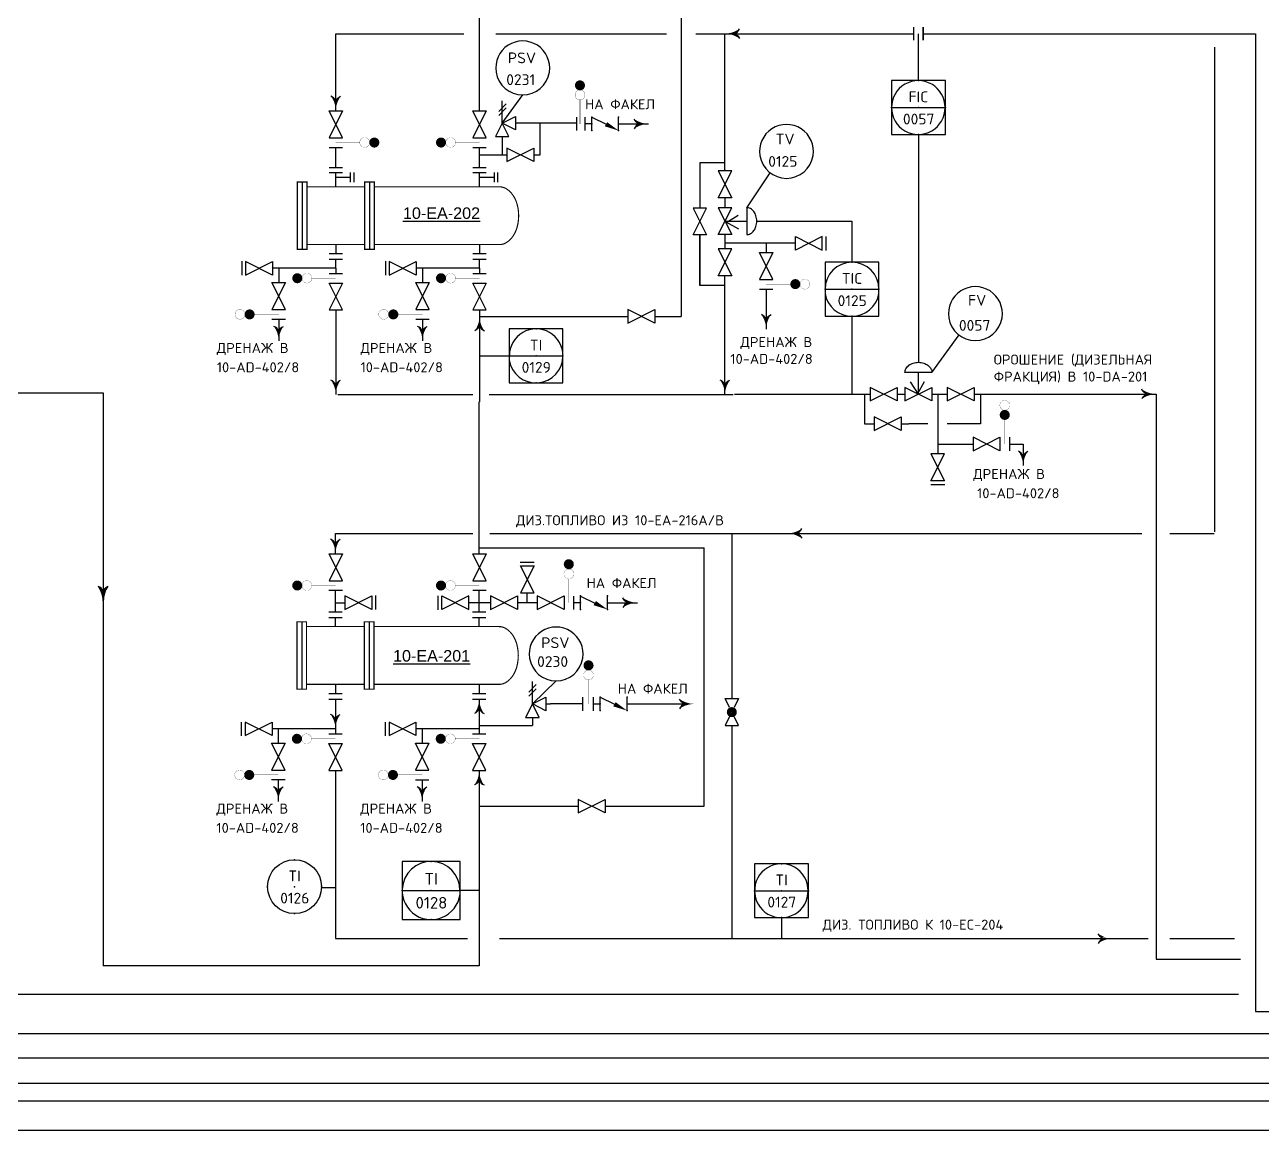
# Model space of a CAD drawing. Extents: x 78 to 490, y 181 to 404.
# Drawn here: x 154.37 to 170.44, y 185.82 to 200.18 of the extents above; entities that cross this region are included whole.
import ezdxf
from ezdxf.enums import TextEntityAlignment as Align

# ---------------------------------------------------------------- set-up
doc = ezdxf.new("R2010")
doc.units = 0
doc.linetypes.add('SDASH', pattern=[0.09375, 0.046875, -0.046875])
doc.layers.get('0').update_dxf_attribs({"linetype": 'CONTINUOUS'})
for name, color, linetype in [('1', 2, 'CONTINUOUS'), ('IN-ATTRIBS', 7, 'CONTINUOUS'), ('IN-EQUIPMENT', 7, 'CONTINUOUS'), ('IN-INST-TAP', 7, 'CONTINUOUS'), ('IN-INSTRUMENT', 7, 'SDASH'), ('IN-MAJ-PROC', 7, 'CONTINUOUS'), ('IN-MIN-PROC', 7, 'CONTINUOUS'), ('IN-PNEUMATIC', 7, 'CONTINUOUS'), ('IN-TEXT', 51, 'CONTINUOUS')]:
    doc.layers.add(name, color=color, linetype=linetype)
doc.styles.add('ATTRIBS', font='SIMPLEX', dxfattribs={"width": 0.8, "height": 0.125})
doc.styles.add('HELV', font='HELV', dxfattribs={"height": 0.15})
doc.styles.add('NARROW', font='simplex', dxfattribs={"width": 0.75, "height": 0.1})
doc.styles.add('S1', font='simplex.shx')
doc.styles.add('SIMPLEX', font='SIMPLEX.shx')

# ---------------------------------------------------------------- blocks, each defined once
blk = doc.blocks.new('PF35A')
blk.add_lwpolyline([(0, -0.0625), (0.25, 0.0625), (0.25, -0.0625), (0, 0.0625)], close=True)
blk = doc.blocks.new('VALVTEXT')
at = {"layer": 'IN-ATTRIBS'}
for p in [(0, 0.0625), (0, 0), (0.25, 0.0625), (0.25, 0), (0, -0.0625), (0.25, -0.0625)]:
    blk.add_point(p, dxfattribs=at)
at = {"layer": 'IN-ATTRIBS', "style": 'S1', "flags": 1}
for tag, p in [('IDNUM', (0.125, 0.5625)), ('DWGNO', (0.125, 0.4375)), ('FILENO', (0.125, 0.3125))]:
    blk.add_attdef(tag, text='', height=0.1, dxfattribs=at).set_placement(p, align=Align.CENTER)
at = {"layer": 'IN-ATTRIBS', "style": 'S1'}
for tag, p in [('MODE', (0.125, 0.078125)), ('SIZE', (0.125, -0.1875))]:
    blk.add_attdef(tag, text='', height=0.1, dxfattribs=at).set_placement(p, align=Align.CENTER)
blk = doc.blocks.new('BUBTEXT')
at = {"layer": 'IN-ATTRIBS'}
for p in [(0, 0.25), (-0.25, 0), (0, 0), (0.25, 0), (0, -0.25)]:
    blk.add_point(p, dxfattribs=at)
at = {"layer": 'IN-ATTRIBS', "flags": 1}
for tag, style, width, p in [('IDNUM', 'ATTRIBS', 0.8, (0.009, 0.584)), ('DWGNO', 'ATTRIBS', 0.8, (0.003, 0.447)), ('FILENO', 'ATTRIBS', 0.8, (-0.003, 0.311)), ('LOC', 'ATTRIBS', 0.8, (-0.08, -0.422)), ('SIG', 'ATTRIBS', 0.8, (-0.087, -0.563)), ('INSTALL', 'ATTRIBS', 0.8, (-0.087, -0.699)), ('SERV', 'ATTRIBS', 0.8, (-0.083, -0.838)), ('DATE', 'ATTRIBS', 0.8, (-0.088, -0.969)), ('DES', 'NARROW', 0.75, (-0.087, -1.102)), ('CSYS', 'NARROW', 0.75, (-0.087, -1.243))]:
    blk.add_attdef(tag, text='', height=0.1, dxfattribs=dict(at, style=style, width=width)).set_placement(p, align=Align.CENTER)
at = {"layer": 'IN-ATTRIBS', "style": 'ATTRIBS', "flags": 1}
blk.add_attdef('SYSCDI', text='', height=0.1, dxfattribs=at).set_placement((-0.312, 0.312), align=Align.RIGHT)
at = {"layer": 'IN-ATTRIBS', "style": 'S1'}
for tag, p in [('XT', (0.324, 0.257)), ('A1', (0.323, 0.115)), ('A2', (0.323, -0.035)), ('A3', (0.323, -0.185)), ('RES', (0.323, -0.342))]:
    blk.add_attdef(tag, p, '', height=0.1, dxfattribs=at)
at = {"layer": 'IN-ATTRIBS', "style": 'ATTRIBS'}
blk.add_attdef('SYSCDV', text='', height=0.1, dxfattribs=at).set_placement((-0.312, 0.141), align=Align.RIGHT)
at = {"layer": 'IN-ATTRIBS', "style": 'S1'}
for tag, p in [('INSTTYPE', (0, 0.05)), ('TAGNUM', (0.002, -0.156)), ('MD', (0.402, -0.565)), ('SZ', (0.402, -0.696))]:
    blk.add_attdef(tag, text='', height=0.1, dxfattribs=at).set_placement(p, align=Align.CENTER)
blk = doc.blocks.new('PH35A')
blk.add_circle((0, 0), 0.25)
blk = doc.blocks.new('PF28A')
for points in [[(0.083, 0.021), (0, 0.062), (0, -0.062), (0.083, -0.021)], [(0.167, 0.021), (0.25, 0.062), (0.25, -0.062), (0.167, -0.021)]]:
    blk.add_lwpolyline(points)
at = {"const_width": 0.0469}
blk.add_lwpolyline([(0.102, 0, 1), (0.148, 0, 1)], format="xyb", close=True, dxfattribs=at)

msp = doc.modelspace()

# ---------------------------------------------------------------- linework, layer by layer
at = {"color": 3, "linetype": 'Continuous'}
for p, q in [((160.274, 199.064), (160.274, 203.21)), ((158.407, 199.064), (158.407, 200.065)), ((158.407, 200.065), (160.071, 200.065)), ((160.486, 200.065), (162.701, 200.065)), ((163.083, 200.065), (165.92, 200.065)), ((163.462, 198.295), (163.462, 200.065)), ((166.038, 200.065), (168.149, 200.065)), ((168.149, 200.065), (170.354, 200.065)), ((170.354, 200.065), (170.354, 187.365)), ((169.819, 199.889), (169.819, 193.594)), ((158.407, 198.329), (158.407, 198.589)), ((160.274, 198.329), (160.274, 198.589)), ((163.462, 197.934), (163.462, 197.805)), ((163.462, 197.455), (163.462, 197.27)), ((158.407, 197.018), (158.407, 197.136)), ((160.274, 197.018), (160.274, 197.136)), ((158.407, 197.018), (158.407, 196.952)), ((160.274, 197.018), (160.274, 196.952)), ((163.462, 195.378), (163.462, 196.92)), ((158.407, 196.477), (158.407, 195.378)), ((160.274, 196.477), (160.274, 195.284)), ((158.432, 195.378), (160.186, 195.378)), ((160.398, 195.378), (163.568, 195.378)), ((163.586, 195.384), (165.35, 195.384)), ((165.7, 195.384), (165.8, 195.384)), ((166.15, 195.384), (166.35, 195.384)), ((166.7, 195.384), (168.153, 195.384)), ((168.153, 195.384), (169.064, 195.384)), ((169.064, 195.384), (169.064, 188.044)), ((160.27, 193.311), (160.27, 195.284)), ((158.402, 193.574), (160.186, 193.574)), ((158.402, 193.311), (158.402, 193.574)), ((160.406, 193.574), (164.181, 193.574)), ((158.402, 192.555), (158.402, 192.802)), ((160.27, 192.555), (160.27, 192.802)), ((158.402, 191.424), (158.402, 191.037)), ((160.27, 191.424), (160.27, 190.97)), ((158.402, 191.033), (158.402, 190.97)), ((158.402, 190.495), (158.402, 188.314)), ((158.402, 188.314), (160.117, 188.314)), ((160.533, 188.314), (168.959, 188.314)), ((169.24, 188.314), (170.082, 188.314))]:
    msp.add_line(p, q, dxfattribs=at)
at = {"color": 5}
for p, q in [((162.891, 200.85), (162.891, 196.394)), ((161.532, 198.904), (160.743, 198.904)), ((161.061, 198.492), (161.061, 198.904)), ((161.731, 198.894), (161.641, 198.894)), ((162.081, 198.894), (162.47, 198.894)), ((160.568, 198.729), (160.568, 198.492)), ((160.274, 198.492), (160.629, 198.492)), ((160.979, 198.492), (161.061, 198.492)), ((163.136, 198.387), (163.136, 197.801)), ((163.462, 198.387), (163.136, 198.387)), ((163.136, 196.795), (163.136, 197.451)), ((163.136, 197.451), (163.136, 196.795)), ((164.376, 197.343), (163.462, 197.343)), ((163.997, 197.343), (163.997, 197.224)), ((158.407, 197.018), (157.585, 197.018)), ((157.665, 197.018), (157.665, 196.833)), ((160.274, 197.018), (159.452, 197.018)), ((159.532, 197.018), (159.532, 196.833)), ((163.462, 196.795), (163.136, 196.795)), ((163.997, 196.749), (163.997, 196.229)), ((157.665, 196.358), (157.665, 196.077)), ((159.532, 196.358), (159.532, 196.077)), ((160.274, 196.394), (162.201, 196.394)), ((162.551, 196.394), (162.891, 196.394)), ((165.276, 195.384), (165.276, 195)), ((166.225, 195.384), (166.225, 194.736)), ((166.782, 195.384), (166.782, 195)), ((165.276, 195), (165.401, 195)), ((165.751, 195), (165.85, 195)), ((166.095, 195), (165.85, 195)), ((166.782, 195), (166.348, 195)), ((166.225, 194.736), (166.684, 194.736)), ((167.159, 194.736), (167.335, 194.736)), ((167.335, 194.736), (167.335, 194.455)), ((160.273, 193.387), (163.192, 193.387)), ((163.192, 190.033), (163.192, 193.387)), ((160.418, 192.675), (160.263, 192.675)), ((161.021, 192.675), (160.768, 192.675)), ((161.586, 192.675), (161.496, 192.675)), ((161.936, 192.675), (162.324, 192.675)), ((161.135, 191.361), (161.196, 191.361)), ((161.61, 191.361), (161.196, 191.361)), ((161.752, 191.361), (161.842, 191.361)), ((162.192, 191.361), (162.943, 191.361)), ((160.96, 191.186), (160.96, 191.08)), ((158.402, 191.037), (157.58, 191.037)), ((157.66, 191.037), (157.66, 190.852)), ((160.27, 191.037), (159.448, 191.037)), ((159.528, 191.037), (159.528, 190.851)), ((160.27, 191.08), (160.96, 191.08)), ((157.66, 190.377), (157.66, 190.095)), ((159.528, 190.376), (159.528, 190.095)), ((160.27, 190.033), (161.556, 190.033)), ((161.906, 190.033), (163.192, 190.033)), ((105.865, 186.205), (278.747, 186.205))]:
    msp.add_line(p, q, dxfattribs=at)
for p, q in [((166.038, 200.065), (166.255, 200.065)), ((160.568, 198.904), (160.835, 199.271)), ((165.975, 198.755), (165.975, 195.797)), ((158.407, 197.327), (158.407, 197.327)), ((157.665, 196.423), (157.665, 196.421)), ((159.532, 196.423), (159.532, 196.421)), ((166.15, 195.665), (166.502, 196.152)), ((160.96, 191.361), (161.269, 191.659)), ((158.221, 188.978), (158.402, 188.978))]:
    msp.add_line(p, q)
at = {"linetype": 'Continuous'}
for p, q in [((165.625, 199.105), (166.325, 199.105)), ((164.762, 196.746), (165.462, 196.746)), ((160.658, 195.88), (161.358, 195.88)), ((159.269, 188.938), (160.024, 188.938)), ((163.847, 188.935), (164.547, 188.935))]:
    msp.add_line(p, q, dxfattribs=at)
at = {"color": 7}
for p, q in [((163.473, 197.621), (163.638, 197.53)), ((163.474, 197.608), (163.632, 197.709)), ((165.975, 195.384), (165.874, 195.543)), ((165.963, 195.384), (166.053, 195.548))]:
    msp.add_line(p, q, dxfattribs=at)
at = {"color": 5, "linetype": 'Continuous'}
for p, q in [((163.551, 193.574), (163.551, 191.429)), ((163.551, 191.079), (163.551, 188.314))]:
    msp.add_line(p, q, dxfattribs=at)
at = {"color": 3}
for p, q in [((164.181, 193.574), (168.876, 193.574)), ((169.24, 193.574), (169.818, 193.574)), ((160.27, 190.495), (160.27, 187.96)), ((160.27, 187.96), (155.384, 187.96)), ((169.064, 188.044), (170.16, 188.044)), ((102.654, 187.59), (170.133, 187.59)), ((170.354, 187.365), (222.109, 187.365)), ((116.38, 187.08), (277.715, 187.08)), ((116.213, 186.766), (277.81, 186.766)), ((106.748, 186.436), (278.396, 186.436))]:
    msp.add_line(p, q, dxfattribs=at)
at = {"color": 6}
msp.add_line((79.948, 185.824), (463.566, 185.824), dxfattribs=at)
at = {"color": 3}
for points in [[(163.587, 200.065, 0.206864), (163.65, 200.128)], [(163.587, 200.065, -0.206864), (163.65, 200.003)], [(158.407, 199.189, 0.206864), (158.344, 199.252)], [(158.407, 199.189, -0.206864), (158.469, 199.252)], [(160.274, 196.269, -0.206864), (160.212, 196.207)], [(160.274, 196.269, 0.206864), (160.337, 196.207)], [(158.407, 195.503, 0.206864), (158.344, 195.565)], [(158.407, 195.503, -0.206864), (158.469, 195.565)], [(163.462, 195.503, 0.206864), (163.4, 195.565)], [(163.462, 195.503, -0.206864), (163.525, 195.565)], [(164.397, 193.574, 0.206864), (164.46, 193.637)], [(164.397, 193.574, -0.206864), (164.46, 193.512)], [(160.27, 191.299, -0.206864), (160.207, 191.236)], [(160.27, 191.299, 0.206864), (160.332, 191.236)], [(158.402, 191.162, 0.206864), (158.34, 191.224)], [(158.402, 191.162, -0.206864), (158.465, 191.224)], [(160.27, 190.37, -0.206864), (160.207, 190.308)], [(160.27, 190.37, 0.206864), (160.332, 190.308)]]:
    msp.add_lwpolyline(points, format="xyb", dxfattribs=at)
at = {"color": 2}
for points, const_width in [([(161.611, 199.394, -1), (161.546, 199.394, -1)], 0.065), ([(161.643, 199.269, -1), (161.515, 199.269, -1)], 0.0025), ([(157.907, 196.922, -1), (157.907, 196.857, -1)], 0.065), ([(158.032, 196.953, -1), (158.032, 196.826, -1)], 0.0025), ([(159.774, 196.922, -1), (159.774, 196.857, -1)], 0.065), ([(159.899, 196.953, -1), (159.899, 196.826, -1)], 0.0025), ([(164.376, 196.78, 1), (164.376, 196.845, 1)], 0.065), ([(164.501, 196.748, 1), (164.501, 196.876, 1)], 0.0025), ([(157.162, 196.484, 1), (157.162, 196.356, 1)], 0.0025), ([(157.287, 196.452, 1), (157.287, 196.387, 1)], 0.065), ([(159.029, 196.484, 1), (159.029, 196.356, 1)], 0.0025), ([(159.154, 196.452, 1), (159.154, 196.387, 1)], 0.065), ([(167.033, 195.239, -1), (167.161, 195.239, -1)], 0.0025), ([(167.064, 195.114, -1), (167.129, 195.114, -1)], 0.065), ([(161.466, 193.175, -1), (161.401, 193.175, -1)], 0.065), ([(161.497, 193.05, -1), (161.37, 193.05, -1)], 0.0025), ([(157.906, 192.866, 1), (157.906, 192.931, 1)], 0.065), ([(158.031, 192.835, 1), (158.031, 192.963, 1)], 0.0025), ([(159.773, 192.866, 1), (159.773, 192.931, 1)], 0.065), ([(159.897, 192.835, 1), (159.897, 192.963, 1)], 0.0025), ([(161.722, 191.861, -1), (161.657, 191.861, -1)], 0.065), ([(161.753, 191.736, -1), (161.626, 191.736, -1)], 0.0025), ([(157.902, 190.94, -1), (157.902, 190.875, -1)], 0.065), ([(158.027, 190.972, -1), (158.027, 190.844, -1)], 0.0025), ([(159.77, 190.94, -1), (159.77, 190.875, -1)], 0.065), ([(159.895, 190.971, -1), (159.895, 190.844, -1)], 0.0025), ([(157.157, 190.502, 1), (157.157, 190.375, 1)], 0.0025), ([(157.282, 190.471, 1), (157.282, 190.406, 1)], 0.065), ([(159.024, 190.502, 1), (159.024, 190.374, 1)], 0.0025), ([(159.149, 190.471, 1), (159.149, 190.406, 1)], 0.065)]:
    msp.add_lwpolyline(points, format="xyb", close=True, dxfattribs=dict(at, const_width=const_width))
for points in [[(166.325, 199.051), (166.325, 199.455), (165.625, 199.455), (165.625, 199.051)], [(165.625, 199.051), (165.625, 198.755), (166.325, 198.755), (166.325, 199.051)], [(165.462, 196.692), (165.462, 197.096), (164.762, 197.096), (164.762, 196.692)], [(164.762, 196.692), (164.762, 196.396), (165.462, 196.396), (165.462, 196.692)], [(161.358, 195.826), (161.358, 196.23), (160.658, 196.23), (160.658, 195.826)], [(160.658, 195.826), (160.658, 195.53), (161.358, 195.53), (161.358, 195.826)], [(160.024, 188.88), (160.024, 189.316), (159.269, 189.316), (159.269, 188.88)], [(164.547, 188.881), (164.547, 189.285), (163.847, 189.285), (163.847, 188.881)], [(159.269, 188.88), (159.269, 188.561), (160.024, 188.561), (160.024, 188.88)], [(163.847, 188.881), (163.847, 188.585), (164.547, 188.585), (164.547, 188.881)]]:
    msp.add_lwpolyline(points)
at = {"color": 2, "const_width": 0.005}
for points in [[(161.579, 199.206), (161.579, 198.894)], [(158.094, 196.889), (158.407, 196.889)], [(159.962, 196.889), (160.274, 196.889)], [(164.31, 196.811), (163.997, 196.811)], [(157.352, 196.421), (157.665, 196.421)], [(159.22, 196.421), (159.532, 196.421)], [(167.096, 195.048), (167.096, 194.736)], [(158.093, 192.899), (158.406, 192.899)], [(159.961, 192.899), (160.273, 192.899)], [(161.433, 192.987), (161.433, 192.675)], [(161.689, 191.673), (161.689, 191.361)], [(158.09, 190.908), (158.402, 190.908)], [(159.957, 190.908), (160.27, 190.908)], [(157.348, 190.439), (157.66, 190.439)], [(159.215, 190.439), (159.528, 190.439)]]:
    msp.add_lwpolyline(points, dxfattribs=at)
at = {"color": 5}
for points in [[(162.345, 198.894, -0.206864), (162.283, 198.956)], [(162.345, 198.894, 0.206864), (162.283, 198.831)], [(163.997, 196.354, 0.206864), (163.935, 196.416)], [(163.997, 196.354, -0.206864), (164.06, 196.416)], [(157.665, 196.202, 0.206864), (157.602, 196.264)], [(157.665, 196.202, -0.206864), (157.727, 196.264)], [(159.532, 196.202, 0.206864), (159.47, 196.264)], [(159.532, 196.202, -0.206864), (159.595, 196.264)], [(167.335, 194.58, 0.206864), (167.273, 194.642)], [(167.335, 194.58, -0.206864), (167.398, 194.642)], [(162.199, 192.675, -0.206864), (162.137, 192.737)], [(162.199, 192.675, 0.206864), (162.137, 192.612)], [(162.935, 191.361, -0.206864), (162.873, 191.423)], [(162.935, 191.361, 0.206864), (162.873, 191.298)], [(157.66, 190.22, 0.206864), (157.598, 190.283)], [(157.66, 190.22, -0.206864), (157.723, 190.283)], [(159.528, 190.22, 0.206864), (159.465, 190.283)], [(159.528, 190.22, -0.206864), (159.59, 190.283)]]:
    msp.add_lwpolyline(points, format="xyb", dxfattribs=at)
for points in [[(168.939, 195.384, -0.206864), (168.877, 195.447)], [(168.939, 195.384, 0.206864), (168.877, 195.322)]]:
    msp.add_lwpolyline(points, format="xyb")
at = {"color": 3, "linetype": 'Continuous'}
for points in [[(158.402, 193.436, 0.206864), (158.34, 193.499)], [(158.402, 193.436, -0.206864), (158.465, 193.499)], [(168.373, 188.314, -0.206864), (168.311, 188.376)], [(168.373, 188.314, 0.206864), (168.311, 188.251)]]:
    msp.add_lwpolyline(points, format="xyb", dxfattribs=at)
for centre, radius, start, end in [((160.835, 199.621), 0.35, 351.1529, 188.8471), ((160.835, 199.621), 0.35, 188.8471, 351.1529), ((165.973, 199.107), 0.348, 359.6296, 180.3704), ((165.973, 199.103), 0.348, 179.5934, 0.4066), ((164.261, 198.536), 0.35, 351.1529, 188.8471), ((164.261, 198.536), 0.35, 188.8471, 351.1529), ((165.112, 196.746), 0.35, 0, 180), ((166.715, 196.43), 0.35, 351.1529, 188.8471), ((165.112, 196.75), 0.355, 189.453, 350.547), ((166.715, 196.43), 0.35, 188.8471, 351.1529), ((161.01, 195.883), 0.348, 359.6296, 180.3704), ((161.006, 195.882), 0.352, 189.0144, 359.7803), ((161.269, 192.009), 0.35, 351.1529, 188.8471), ((161.269, 192.009), 0.35, 188.8471, 351.1529), ((159.644, 188.94), 0.375, 359.6836, 177.5067), ((164.195, 188.937), 0.348, 359.6836, 182.4933), ((159.646, 188.938), 0.378, 177.2279, 359.9792), ((164.195, 188.933), 0.348, 179.5934, 0.4066)]:
    msp.add_arc(centre, radius, start, end)
at = {"color": 3}
for points in [[(163.462, 200.065), (163.587, 200.065), (163.502, 200.069), (163.604, 200.073)], [(163.462, 200.065), (163.587, 200.065), (163.502, 200.062), (163.604, 200.057)], [(163.502, 200.069), (163.604, 200.073), (163.542, 200.077), (163.618, 200.084)], [(163.502, 200.062), (163.604, 200.057), (163.542, 200.054), (163.618, 200.047)], [(163.542, 200.077), (163.618, 200.084), (163.58, 200.09), (163.631, 200.097)], [(163.542, 200.054), (163.618, 200.047), (163.58, 200.041), (163.631, 200.034)], [(163.58, 200.09), (163.631, 200.097), (163.616, 200.107), (163.642, 200.112)], [(163.58, 200.041), (163.631, 200.034), (163.616, 200.024), (163.642, 200.019)], [(163.616, 200.107), (163.642, 200.112), (163.65, 200.128)], [(163.616, 200.024), (163.642, 200.019), (163.65, 200.003)], [(158.366, 199.218), (158.361, 199.243), (158.344, 199.252)], [(158.383, 199.181), (158.375, 199.233), (158.366, 199.218), (158.361, 199.243)], [(158.395, 199.143), (158.388, 199.22), (158.383, 199.181), (158.375, 199.233)], [(158.403, 199.104), (158.399, 199.205), (158.395, 199.143), (158.388, 199.22)], [(158.407, 199.064), (158.407, 199.189), (158.403, 199.104), (158.399, 199.205)], [(158.407, 199.064), (158.407, 199.189), (158.41, 199.104), (158.415, 199.205)], [(158.41, 199.104), (158.415, 199.205), (158.418, 199.143), (158.425, 199.22)], [(158.418, 199.143), (158.425, 199.22), (158.431, 199.181), (158.438, 199.233)], [(158.431, 199.181), (158.438, 199.233), (158.448, 199.218), (158.453, 199.243)], [(158.448, 199.218), (158.453, 199.243), (158.469, 199.252)], [(160.25, 196.277), (160.243, 196.225), (160.233, 196.241), (160.228, 196.215)], [(160.263, 196.315), (160.256, 196.238), (160.25, 196.277), (160.243, 196.225)], [(160.271, 196.354), (160.266, 196.253), (160.263, 196.315), (160.256, 196.238)], [(160.274, 196.394), (160.274, 196.269), (160.271, 196.354), (160.266, 196.253)], [(160.274, 196.394), (160.274, 196.269), (160.278, 196.354), (160.282, 196.253)], [(160.278, 196.354), (160.282, 196.253), (160.286, 196.315), (160.293, 196.238)], [(160.286, 196.315), (160.293, 196.238), (160.298, 196.277), (160.306, 196.225)], [(160.298, 196.277), (160.306, 196.225), (160.315, 196.241), (160.32, 196.215)], [(160.233, 196.241), (160.228, 196.215), (160.212, 196.207)], [(160.315, 196.241), (160.32, 196.215), (160.337, 196.207)], [(158.366, 195.531), (158.361, 195.557), (158.344, 195.565)], [(158.383, 195.495), (158.375, 195.547), (158.366, 195.531), (158.361, 195.557)], [(158.395, 195.457), (158.388, 195.534), (158.383, 195.495), (158.375, 195.547)], [(158.403, 195.418), (158.399, 195.519), (158.395, 195.457), (158.388, 195.534)], [(158.407, 195.378), (158.407, 195.503), (158.403, 195.418), (158.399, 195.519)], [(158.407, 195.378), (158.407, 195.503), (158.41, 195.418), (158.415, 195.519)], [(158.41, 195.418), (158.415, 195.519), (158.418, 195.457), (158.425, 195.534)], [(158.418, 195.457), (158.425, 195.534), (158.431, 195.495), (158.438, 195.547)], [(158.431, 195.495), (158.438, 195.547), (158.448, 195.531), (158.453, 195.557)], [(158.448, 195.531), (158.453, 195.557), (158.469, 195.565)], [(163.421, 195.531), (163.416, 195.557), (163.4, 195.565)], [(163.438, 195.495), (163.431, 195.547), (163.421, 195.531), (163.416, 195.557)], [(163.451, 195.457), (163.444, 195.534), (163.438, 195.495), (163.431, 195.547)], [(163.459, 195.418), (163.454, 195.519), (163.451, 195.457), (163.444, 195.534)], [(163.462, 195.378), (163.462, 195.503), (163.459, 195.418), (163.454, 195.519)], [(163.462, 195.378), (163.462, 195.503), (163.466, 195.418), (163.47, 195.519)], [(163.466, 195.418), (163.47, 195.519), (163.474, 195.457), (163.481, 195.534)], [(163.474, 195.457), (163.481, 195.534), (163.486, 195.495), (163.494, 195.547)], [(163.486, 195.495), (163.494, 195.547), (163.504, 195.531), (163.509, 195.557)], [(163.504, 195.531), (163.509, 195.557), (163.525, 195.565)], [(164.272, 193.574), (164.397, 193.574), (164.312, 193.577), (164.414, 193.582)], [(164.272, 193.574), (164.397, 193.574), (164.312, 193.571), (164.414, 193.566)], [(164.312, 193.577), (164.414, 193.582), (164.352, 193.586), (164.428, 193.593)], [(164.312, 193.571), (164.414, 193.566), (164.352, 193.563), (164.428, 193.555)], [(164.352, 193.586), (164.428, 193.593), (164.39, 193.598), (164.441, 193.606)], [(164.352, 193.563), (164.428, 193.555), (164.39, 193.55), (164.441, 193.543)], [(164.39, 193.598), (164.441, 193.606), (164.426, 193.615), (164.452, 193.62)], [(164.39, 193.55), (164.441, 193.543), (164.426, 193.533), (164.452, 193.528)], [(164.426, 193.615), (164.452, 193.62), (164.46, 193.637)], [(164.426, 193.533), (164.452, 193.528), (164.46, 193.512)], [(160.246, 191.306), (160.238, 191.255), (160.229, 191.27), (160.223, 191.244)], [(160.258, 191.345), (160.251, 191.268), (160.246, 191.306), (160.238, 191.255)], [(160.266, 191.384), (160.262, 191.282), (160.258, 191.345), (160.251, 191.268)], [(160.27, 191.424), (160.27, 191.299), (160.266, 191.384), (160.262, 191.282)], [(160.27, 191.424), (160.27, 191.299), (160.273, 191.384), (160.278, 191.282)], [(160.273, 191.384), (160.278, 191.282), (160.281, 191.345), (160.288, 191.268)], [(160.281, 191.345), (160.288, 191.268), (160.294, 191.306), (160.301, 191.255)], [(160.294, 191.306), (160.301, 191.255), (160.311, 191.27), (160.316, 191.244)], [(158.361, 191.19), (158.356, 191.216), (158.34, 191.224)], [(158.378, 191.154), (158.371, 191.206), (158.361, 191.19), (158.356, 191.216)], [(158.391, 191.116), (158.384, 191.193), (158.378, 191.154), (158.371, 191.206)], [(158.399, 191.077), (158.394, 191.178), (158.391, 191.116), (158.384, 191.193)], [(158.402, 191.037), (158.402, 191.162), (158.399, 191.077), (158.394, 191.178)], [(158.402, 191.037), (158.402, 191.162), (158.406, 191.077), (158.41, 191.178)], [(158.406, 191.077), (158.41, 191.178), (158.414, 191.116), (158.421, 191.193)], [(158.414, 191.116), (158.421, 191.193), (158.426, 191.154), (158.434, 191.206)], [(158.426, 191.154), (158.434, 191.206), (158.443, 191.19), (158.449, 191.216)], [(158.443, 191.19), (158.449, 191.216), (158.465, 191.224)], [(160.229, 191.27), (160.223, 191.244), (160.207, 191.236)], [(160.311, 191.27), (160.316, 191.244), (160.332, 191.236)], [(160.27, 190.495), (160.27, 190.37), (160.266, 190.455), (160.262, 190.354)], [(160.27, 190.495), (160.27, 190.37), (160.273, 190.455), (160.278, 190.354)], [(160.229, 190.342), (160.223, 190.316), (160.207, 190.308)], [(160.246, 190.378), (160.238, 190.326), (160.229, 190.342), (160.223, 190.316)], [(160.258, 190.416), (160.251, 190.339), (160.246, 190.378), (160.238, 190.326)], [(160.266, 190.455), (160.262, 190.354), (160.258, 190.416), (160.251, 190.339)], [(160.273, 190.455), (160.278, 190.354), (160.281, 190.416), (160.288, 190.339)], [(160.281, 190.416), (160.288, 190.339), (160.294, 190.378), (160.301, 190.326)], [(160.294, 190.378), (160.301, 190.326), (160.311, 190.342), (160.316, 190.316)], [(160.311, 190.342), (160.316, 190.316), (160.332, 190.308)]]:
    msp.add_solid(points, dxfattribs=at)
at = {"color": 5}
for points in [[(162.317, 198.935), (162.291, 198.94), (162.283, 198.956)], [(162.317, 198.852), (162.291, 198.847), (162.283, 198.831)], [(162.353, 198.918), (162.301, 198.925), (162.317, 198.935), (162.291, 198.94)], [(162.353, 198.869), (162.301, 198.862), (162.317, 198.852), (162.291, 198.847)], [(162.391, 198.905), (162.314, 198.912), (162.353, 198.918), (162.301, 198.925)], [(162.391, 198.882), (162.314, 198.875), (162.353, 198.869), (162.301, 198.862)], [(162.43, 198.897), (162.329, 198.902), (162.391, 198.905), (162.314, 198.912)], [(162.43, 198.89), (162.329, 198.886), (162.391, 198.882), (162.314, 198.875)], [(162.47, 198.894), (162.345, 198.894), (162.43, 198.897), (162.329, 198.902)], [(162.47, 198.894), (162.345, 198.894), (162.43, 198.89), (162.329, 198.886)], [(163.956, 196.382), (163.951, 196.408), (163.935, 196.416)], [(163.973, 196.346), (163.966, 196.398), (163.956, 196.382), (163.951, 196.408)], [(163.986, 196.308), (163.979, 196.385), (163.973, 196.346), (163.966, 196.398)], [(163.994, 196.269), (163.989, 196.37), (163.986, 196.308), (163.979, 196.385)], [(163.997, 196.229), (163.997, 196.354), (163.994, 196.269), (163.989, 196.37)], [(163.997, 196.229), (163.997, 196.354), (164.001, 196.269), (164.005, 196.37)], [(164.001, 196.269), (164.005, 196.37), (164.009, 196.308), (164.016, 196.385)], [(164.009, 196.308), (164.016, 196.385), (164.021, 196.346), (164.029, 196.398)], [(164.021, 196.346), (164.029, 196.398), (164.038, 196.382), (164.044, 196.408)], [(164.038, 196.382), (164.044, 196.408), (164.06, 196.416)], [(157.624, 196.23), (157.619, 196.256), (157.602, 196.264)], [(157.641, 196.194), (157.633, 196.246), (157.624, 196.23), (157.619, 196.256)], [(157.653, 196.156), (157.646, 196.233), (157.641, 196.194), (157.633, 196.246)], [(157.662, 196.117), (157.657, 196.218), (157.653, 196.156), (157.646, 196.233)], [(157.665, 196.077), (157.665, 196.202), (157.662, 196.117), (157.657, 196.218)], [(157.665, 196.077), (157.665, 196.202), (157.668, 196.117), (157.673, 196.218)], [(157.668, 196.117), (157.673, 196.218), (157.676, 196.156), (157.683, 196.233)], [(157.676, 196.156), (157.683, 196.233), (157.689, 196.194), (157.696, 196.246)], [(157.689, 196.194), (157.696, 196.246), (157.706, 196.23), (157.711, 196.256)], [(157.706, 196.23), (157.711, 196.256), (157.727, 196.264)], [(159.491, 196.23), (159.486, 196.256), (159.47, 196.264)], [(159.508, 196.194), (159.501, 196.246), (159.491, 196.23), (159.486, 196.256)], [(159.521, 196.156), (159.514, 196.233), (159.508, 196.194), (159.501, 196.246)], [(159.529, 196.117), (159.524, 196.218), (159.521, 196.156), (159.514, 196.233)], [(159.532, 196.077), (159.532, 196.202), (159.529, 196.117), (159.524, 196.218)], [(159.532, 196.077), (159.532, 196.202), (159.536, 196.117), (159.54, 196.218)], [(159.536, 196.117), (159.54, 196.218), (159.544, 196.156), (159.551, 196.233)], [(159.544, 196.156), (159.551, 196.233), (159.556, 196.194), (159.564, 196.246)], [(159.556, 196.194), (159.564, 196.246), (159.573, 196.23), (159.578, 196.256)], [(159.573, 196.23), (159.578, 196.256), (159.595, 196.264)], [(167.294, 194.608), (167.289, 194.634), (167.273, 194.642)], [(167.311, 194.572), (167.304, 194.624), (167.294, 194.608), (167.289, 194.634)], [(167.324, 194.534), (167.316, 194.611), (167.311, 194.572), (167.304, 194.624)], [(167.332, 194.495), (167.327, 194.596), (167.324, 194.534), (167.316, 194.611)], [(167.335, 194.455), (167.335, 194.58), (167.332, 194.495), (167.327, 194.596)], [(167.335, 194.455), (167.335, 194.58), (167.338, 194.495), (167.343, 194.596)], [(167.338, 194.495), (167.343, 194.596), (167.347, 194.534), (167.354, 194.611)], [(167.347, 194.534), (167.354, 194.611), (167.359, 194.572), (167.367, 194.624)], [(167.359, 194.572), (167.367, 194.624), (167.376, 194.608), (167.381, 194.634)], [(167.376, 194.608), (167.381, 194.634), (167.398, 194.642)], [(162.171, 192.716), (162.145, 192.721), (162.137, 192.737)], [(162.171, 192.634), (162.145, 192.629), (162.137, 192.612)], [(162.207, 192.699), (162.156, 192.706), (162.171, 192.716), (162.145, 192.721)], [(162.207, 192.651), (162.156, 192.643), (162.171, 192.634), (162.145, 192.629)], [(162.245, 192.686), (162.168, 192.693), (162.207, 192.699), (162.156, 192.706)], [(162.245, 192.663), (162.168, 192.656), (162.207, 192.651), (162.156, 192.643)], [(162.284, 192.678), (162.183, 192.683), (162.245, 192.686), (162.168, 192.693)], [(162.284, 192.671), (162.183, 192.667), (162.245, 192.663), (162.168, 192.656)], [(162.324, 192.675), (162.199, 192.675), (162.284, 192.678), (162.183, 192.683)], [(162.324, 192.675), (162.199, 192.675), (162.284, 192.671), (162.183, 192.667)], [(162.907, 191.402), (162.881, 191.407), (162.873, 191.423)], [(162.907, 191.32), (162.881, 191.315), (162.873, 191.298)], [(162.943, 191.385), (162.891, 191.392), (162.907, 191.402), (162.881, 191.407)], [(162.943, 191.337), (162.891, 191.329), (162.907, 191.32), (162.881, 191.315)], [(162.981, 191.372), (162.904, 191.379), (162.943, 191.385), (162.891, 191.392)], [(162.981, 191.349), (162.904, 191.342), (162.943, 191.337), (162.891, 191.329)], [(163.02, 191.364), (162.919, 191.369), (162.981, 191.372), (162.904, 191.379)], [(163.02, 191.357), (162.919, 191.353), (162.981, 191.349), (162.904, 191.342)], [(163.06, 191.361), (162.935, 191.361), (163.02, 191.364), (162.919, 191.369)], [(163.06, 191.361), (162.935, 191.361), (163.02, 191.357), (162.919, 191.353)], [(157.619, 190.249), (157.614, 190.275), (157.598, 190.283)], [(157.636, 190.213), (157.629, 190.264), (157.619, 190.249), (157.614, 190.275)], [(157.649, 190.175), (157.642, 190.251), (157.636, 190.213), (157.629, 190.264)], [(157.657, 190.135), (157.652, 190.237), (157.649, 190.175), (157.642, 190.251)], [(157.66, 190.095), (157.66, 190.22), (157.657, 190.135), (157.652, 190.237)], [(157.66, 190.095), (157.66, 190.22), (157.664, 190.135), (157.668, 190.237)], [(157.664, 190.135), (157.668, 190.237), (157.672, 190.175), (157.679, 190.251)], [(157.672, 190.175), (157.679, 190.251), (157.684, 190.213), (157.692, 190.264)], [(157.684, 190.213), (157.692, 190.264), (157.702, 190.249), (157.707, 190.275)], [(157.702, 190.249), (157.707, 190.275), (157.723, 190.283)], [(159.487, 190.249), (159.482, 190.274), (159.465, 190.283)], [(159.504, 190.212), (159.496, 190.264), (159.487, 190.249), (159.482, 190.274)], [(159.516, 190.174), (159.509, 190.251), (159.504, 190.212), (159.496, 190.264)], [(159.524, 190.135), (159.52, 190.236), (159.516, 190.174), (159.509, 190.251)], [(159.528, 190.095), (159.528, 190.22), (159.524, 190.135), (159.52, 190.236)], [(159.528, 190.095), (159.528, 190.22), (159.531, 190.135), (159.536, 190.236)], [(159.531, 190.135), (159.536, 190.236), (159.539, 190.174), (159.546, 190.251)], [(159.539, 190.174), (159.546, 190.251), (159.552, 190.212), (159.559, 190.264)], [(159.552, 190.212), (159.559, 190.264), (159.569, 190.249), (159.574, 190.274)], [(159.569, 190.249), (159.574, 190.274), (159.59, 190.283)]]:
    msp.add_solid(points, dxfattribs=at)
for points in [[(168.911, 195.425), (168.885, 195.43), (168.877, 195.447)], [(168.911, 195.343), (168.885, 195.338), (168.877, 195.322)], [(168.947, 195.408), (168.895, 195.416), (168.911, 195.425), (168.885, 195.43)], [(168.947, 195.36), (168.895, 195.353), (168.911, 195.343), (168.885, 195.338)], [(168.985, 195.396), (168.908, 195.403), (168.947, 195.408), (168.895, 195.416)], [(168.985, 195.373), (168.908, 195.366), (168.947, 195.36), (168.895, 195.353)], [(169.024, 195.388), (168.923, 195.392), (168.985, 195.396), (168.908, 195.403)], [(169.024, 195.381), (168.923, 195.376), (168.985, 195.373), (168.908, 195.366)], [(169.064, 195.384), (168.939, 195.384), (169.024, 195.388), (168.923, 195.392)], [(169.064, 195.384), (168.939, 195.384), (169.024, 195.381), (168.923, 195.376)]]:
    msp.add_solid(points)
at = {"color": 3, "linetype": 'Continuous'}
for points in [[(158.361, 193.465), (158.356, 193.491), (158.34, 193.499)], [(158.378, 193.429), (158.371, 193.48), (158.361, 193.465), (158.356, 193.491)], [(158.391, 193.391), (158.384, 193.467), (158.378, 193.429), (158.371, 193.48)], [(158.399, 193.351), (158.394, 193.453), (158.391, 193.391), (158.384, 193.467)], [(158.402, 193.311), (158.402, 193.436), (158.399, 193.351), (158.394, 193.453)], [(158.402, 193.311), (158.402, 193.436), (158.406, 193.351), (158.41, 193.453)], [(158.406, 193.351), (158.41, 193.453), (158.414, 193.391), (158.421, 193.467)], [(158.414, 193.391), (158.421, 193.467), (158.426, 193.429), (158.434, 193.48)], [(158.426, 193.429), (158.434, 193.48), (158.443, 193.465), (158.449, 193.491)], [(158.443, 193.465), (158.449, 193.491), (158.465, 193.499)], [(168.345, 188.355), (168.319, 188.36), (168.311, 188.376)], [(168.345, 188.273), (168.319, 188.268), (168.311, 188.251)], [(168.381, 188.338), (168.329, 188.345), (168.345, 188.355), (168.319, 188.36)], [(168.381, 188.29), (168.329, 188.282), (168.345, 188.273), (168.319, 188.268)], [(168.419, 188.325), (168.342, 188.332), (168.381, 188.338), (168.329, 188.345)], [(168.419, 188.302), (168.342, 188.295), (168.381, 188.29), (168.329, 188.282)], [(168.458, 188.311), (168.357, 188.306), (168.419, 188.302), (168.342, 188.295)], [(168.498, 188.314), (168.373, 188.314), (168.458, 188.311), (168.357, 188.306)]]:
    msp.add_solid(points, dxfattribs=at)
at = {"layer": '1'}
for p, q in [((160.568, 198.904), (160.568, 199.194)), ((160.524, 199.056), (160.618, 199.154)), ((160.524, 199.003), (160.618, 199.101)), ((160.568, 198.904), (160.481, 198.729)), ((160.568, 198.904), (160.743, 198.991)), ((160.656, 198.729), (160.568, 198.904)), ((160.743, 198.816), (160.568, 198.904)), ((160.743, 198.991), (160.743, 198.816)), ((161.532, 198.981), (161.532, 198.806)), ((161.641, 198.981), (161.641, 198.806)), ((162.081, 198.806), (162.081, 198.981)), ((160.481, 198.729), (160.656, 198.729)), ((158.319, 198.589), (158.494, 198.589)), ((160.187, 198.589), (160.362, 198.589)), ((158.319, 198.329), (158.494, 198.329)), ((160.187, 198.329), (160.362, 198.329)), ((157.969, 198.133), (157.969, 197.264)), ((158.844, 198.133), (158.844, 197.264)), ((163.744, 197.805), (163.744, 197.455)), ((163.462, 197.63), (163.744, 197.63)), ((164.775, 197.25), (164.775, 197.432)), ((157.186, 197.111), (157.186, 196.929)), ((159.053, 197.111), (159.053, 196.929)), ((158.319, 196.952), (158.494, 196.952)), ((160.187, 196.952), (160.362, 196.952)), ((157.577, 196.358), (157.752, 196.358)), ((159.445, 196.358), (159.62, 196.358)), ((166.15, 195.665), (165.8, 195.665)), ((165.975, 195.384), (165.975, 195.665)), ((166.225, 194.736), (166.225, 194.607)), ((167.159, 194.823), (167.159, 194.648)), ((166.318, 194.208), (166.136, 194.208)), ((160.802, 193.203), (160.984, 193.203)), ((158.318, 192.836), (158.493, 192.836)), ((158.924, 192.768), (158.924, 192.585)), ((159.735, 192.582), (159.735, 192.764)), ((160.186, 192.836), (160.361, 192.836)), ((160.894, 192.675), (160.894, 192.804)), ((161.496, 192.762), (161.496, 192.587)), ((161.936, 192.587), (161.936, 192.762)), ((158.396, 192.675), (158.524, 192.675)), ((160.263, 192.675), (160.134, 192.675)), ((157.965, 192.421), (157.965, 191.552)), ((158.84, 192.421), (158.84, 191.552)), ((160.916, 191.512), (161.009, 191.611)), ((160.96, 191.361), (160.96, 191.651)), ((160.916, 191.46), (161.009, 191.558)), ((160.96, 191.361), (160.872, 191.186)), ((160.96, 191.361), (161.135, 191.448)), ((161.135, 191.273), (160.96, 191.361)), ((161.047, 191.186), (160.96, 191.361)), ((161.135, 191.448), (161.135, 191.273)), ((161.61, 191.448), (161.61, 191.273)), ((161.752, 191.448), (161.752, 191.273)), ((162.192, 191.273), (162.192, 191.448)), ((160.872, 191.186), (161.047, 191.186)), ((157.178, 191.122), (157.178, 190.948)), ((158.315, 190.97), (158.49, 190.97)), ((159.046, 191.122), (159.046, 190.948)), ((160.182, 190.97), (160.357, 190.97)), ((157.573, 190.377), (157.748, 190.377)), ((159.44, 190.376), (159.615, 190.376))]:
    msp.add_line(p, q, dxfattribs=at)
for points, const_width in [([(165.913, 200.153), (165.913, 199.978)], 0.021), ([(166.038, 200.153), (166.038, 199.978)], 0.021), ([(158.719, 198.652), (158.407, 198.652)], 0.005), ([(159.962, 198.652), (160.274, 198.652)], 0.005)]:
    msp.add_lwpolyline(points, dxfattribs=dict(at, const_width=const_width))
for points in [[(161.731, 198.806), (161.731, 198.981), (161.917, 198.888)], [(161.586, 192.587), (161.586, 192.762), (161.771, 192.67)], [(161.842, 191.273), (161.842, 191.448), (162.027, 191.356)]]:
    msp.add_lwpolyline(points, dxfattribs=at)
for points, const_width in [([(158.782, 198.715, 1), (158.782, 198.588, 1)], 0.0025), ([(158.907, 198.684, 1), (158.907, 198.619, 1)], 0.065), ([(159.774, 198.619, 1), (159.774, 198.684, 1)], 0.065), ([(159.899, 198.588, 1), (159.899, 198.715, 1)], 0.0025)]:
    msp.add_lwpolyline(points, format="xyb", close=True, dxfattribs=dict(at, const_width=const_width))
for points in [[(163.375, 197.805), (163.55, 197.455), (163.375, 197.455), (163.55, 197.805)], [(166.15, 195.297), (165.8, 195.472), (165.8, 195.297), (166.15, 195.472)]]:
    msp.add_lwpolyline(points, close=True, dxfattribs=at)
for points in [[(163.744, 197.455, 0.126822), (163.792, 197.468, 0.10607), (163.836, 197.507, 0.085783), (163.864, 197.561, 0.075445), (163.875, 197.63, 0.075445), (163.864, 197.699, 0.085783), (163.836, 197.754, 0.10607), (163.792, 197.793, 0.126822), (163.744, 197.805)], [(165.8, 195.665, -0.126822), (165.813, 195.714, -0.10607), (165.852, 195.758, -0.085783), (165.906, 195.786, -0.075445), (165.975, 195.797, -0.075445), (166.044, 195.786, -0.085783), (166.099, 195.758, -0.10607), (166.138, 195.714, -0.126822), (166.15, 195.665)]]:
    msp.add_lwpolyline(points, format="xyb", dxfattribs=at)
for points in [[(161.901, 198.862), (162.081, 198.806), (161.931, 198.916)], [(161.755, 192.643), (161.936, 192.587), (161.786, 192.697)], [(162.011, 191.329), (162.192, 191.273), (162.042, 191.383)]]:
    msp.add_solid(points, dxfattribs=at)
at = {"layer": 'IN-EQUIPMENT', "color": 6}
for p, q in [((158.319, 198.264), (158.494, 198.264)), ((158.407, 198.076), (158.407, 198.264)), ((158.407, 198.201), (158.594, 198.201)), ((158.594, 198.264), (158.594, 198.138)), ((158.639, 198.264), (158.639, 198.138)), ((160.187, 198.264), (160.362, 198.264)), ((160.274, 198.076), (160.274, 198.264)), ((160.274, 198.201), (160.462, 198.201)), ((160.462, 198.264), (160.462, 198.138)), ((160.507, 198.264), (160.507, 198.138)), ((158.407, 197.327), (158.407, 197.209)), ((160.274, 197.327), (160.274, 197.209)), ((158.319, 197.209), (158.494, 197.209)), ((160.187, 197.209), (160.362, 197.209)), ((158.315, 192.482), (158.49, 192.482)), ((158.402, 192.365), (158.402, 192.482)), ((160.182, 192.482), (160.357, 192.482)), ((160.27, 192.365), (160.27, 192.482)), ((158.402, 191.615), (158.402, 191.498)), ((160.27, 191.615), (160.27, 191.497)), ((158.315, 191.498), (158.49, 191.498)), ((160.182, 191.497), (160.357, 191.497))]:
    msp.add_line(p, q, dxfattribs=at)
at = {"layer": 'IN-EQUIPMENT', "color": 2}
for p, q in [((158.319, 197.136), (158.494, 197.136)), ((160.187, 197.136), (160.362, 197.136)), ((163.91, 196.749), (164.085, 196.749)), ((158.315, 192.555), (158.49, 192.555)), ((160.182, 192.555), (160.357, 192.555)), ((158.315, 191.424), (158.49, 191.424)), ((160.182, 191.424), (160.357, 191.424)), ((160.182, 190.495), (160.357, 190.495))]:
    msp.add_line(p, q, dxfattribs=at)
at = {"layer": 'IN-EQUIPMENT', "color": 6, "const_width": 0.015}
for points in [[(158.032, 197.264), (158.032, 198.139), (157.907, 198.139), (157.907, 197.264)], [(158.907, 197.264), (158.907, 198.139), (158.782, 198.139), (158.782, 197.264)], [(158.027, 191.552), (158.027, 192.427), (157.902, 192.427), (157.902, 191.552)], [(158.902, 191.552), (158.902, 192.427), (158.777, 192.427), (158.777, 191.552)]]:
    msp.add_lwpolyline(points, close=True, dxfattribs=at)
for points in [[(158.032, 198.076), (158.782, 198.076)], [(158.907, 198.076), (160.532, 198.076)], [(158.032, 197.327), (158.782, 197.327)], [(158.907, 197.327), (160.542, 197.327)], [(158.027, 192.365), (158.777, 192.365)], [(158.902, 192.365), (160.527, 192.365)], [(158.027, 191.615), (158.777, 191.615)], [(158.902, 191.615), (160.527, 191.615)]]:
    msp.add_lwpolyline(points, dxfattribs=at)
for points in [[(160.532, 197.326, 0.139889), (160.622, 197.352, 0.107118), (160.709, 197.436, 0.079812), (160.762, 197.552, 0.067459), (160.782, 197.701, 0.067459), (160.762, 197.85, 0.079812), (160.709, 197.966, 0.107118), (160.622, 198.051, 0.139889), (160.532, 198.076)], [(160.527, 191.615, 0.139889), (160.617, 191.64, 0.107118), (160.704, 191.724, 0.079812), (160.757, 191.84, 0.067459), (160.777, 191.99, 0.067459), (160.757, 192.139, 0.079812), (160.704, 192.255, 0.107118), (160.617, 192.339, 0.139889), (160.527, 192.365)]]:
    msp.add_lwpolyline(points, format="xyb", dxfattribs=at)
at = {"layer": 'IN-INST-TAP'}
for p, q in [((165.975, 199.455), (165.975, 200.065)), ((163.744, 197.805), (164.049, 198.258)), ((160.274, 195.88), (160.658, 195.88)), ((160.27, 188.938), (160.024, 188.938))]:
    msp.add_line(p, q, dxfattribs=at)
at = {"layer": 'IN-MAJ-PROC'}
for p, q in [((165.112, 197.63), (165.112, 197.096)), ((165.112, 196.396), (165.112, 195.384)), ((165.226, 195.384), (165.35, 195.384)), ((165.7, 195.384), (165.8, 195.384)), ((158.402, 192.802), (158.402, 192.836)), ((160.27, 192.802), (160.27, 192.836)), ((164.197, 188.585), (164.197, 188.314))]:
    msp.add_line(p, q, dxfattribs=at)
at = {"layer": 'IN-MAJ-PROC', "color": 3}
for p, q in [((153.669, 195.4), (155.385, 195.4)), ((155.385, 195.4), (155.384, 187.96))]:
    msp.add_line(p, q, dxfattribs=at)
for points in [[(155.385, 192.826, 0.206864), (155.321, 192.887)], [(155.387, 192.701, 0.150368), (155.321, 192.887)], [(155.385, 192.826, -0.206864), (155.446, 192.889)]]:
    msp.add_lwpolyline(points, format="xyb", dxfattribs=at)
msp.add_arc((155.723, 192.699), 0.336, 145.5091, 179.7146, dxfattribs=at)
for points in [[(155.343, 192.853), (155.338, 192.879), (155.321, 192.887)], [(155.361, 192.817), (155.353, 192.869), (155.343, 192.853), (155.338, 192.879)], [(155.374, 192.78), (155.366, 192.856), (155.361, 192.817), (155.353, 192.869)], [(155.383, 192.74), (155.377, 192.842), (155.374, 192.78), (155.366, 192.856)], [(155.387, 192.701), (155.385, 192.826), (155.383, 192.74), (155.377, 192.842)], [(155.387, 192.701), (155.385, 192.826), (155.39, 192.741), (155.393, 192.842)], [(155.39, 192.741), (155.393, 192.842), (155.397, 192.78), (155.403, 192.857)], [(155.397, 192.78), (155.403, 192.857), (155.409, 192.818), (155.416, 192.87)], [(155.409, 192.818), (155.416, 192.87), (155.426, 192.855), (155.43, 192.881)], [(155.426, 192.855), (155.43, 192.881), (155.446, 192.889)]]:
    msp.add_solid(points, dxfattribs=at)
at = {"layer": 'IN-MIN-PROC'}
msp.add_line((163.462, 198.295), (163.462, 198.284), dxfattribs=at)
at = {"layer": 'IN-PNEUMATIC'}
msp.add_line((163.875, 197.63), (165.112, 197.63), dxfattribs=at)

# ---------------------------------------------------------------- block references
at = {"layer": '1', "yscale": 1.4, "zscale": 1.4}
for name, p, xscale, rotation in [('PF35A', (158.407, 199.064), -1.4, 90), ('PF35A', (160.274, 199.064), -1.4, 90), ('PF35A', (163.462, 198.284), 1.4, 270), ('PF35A', (163.136, 197.801), 1.4, 270), ('PF35A', (164.376, 197.343), -1.4, 180), ('PF35A', (163.462, 197.27), 1.4, 270), ('PF35A', (163.997, 196.874), 1.4, 90), ('PF35A', (157.665, 196.483), 1.4, 90), ('PF35A', (158.407, 196.827), -1.4, 90), ('PF35A', (159.532, 196.483), 1.4, 90), ('PF35A', (160.274, 196.827), -1.4, 90), ('PF35A', (166.225, 194.607), 1.4, 270), ('PF35A', (158.406, 192.961), 1.4, 90), ('PF35A', (160.273, 192.961), 1.4, 90), ('PF35A', (160.894, 192.804), 1.4, 90), ('PF35A', (160.134, 192.675), 1.4, 180), ('PF28A', (163.551, 191.079), 1.4, 90), ('PF35A', (157.66, 190.502), 1.4, 90), ('PF35A', (158.402, 190.845), -1.4, 90), ('PF35A', (159.528, 190.501), 1.4, 90), ('PF35A', (160.27, 190.845), -1.4, 90)]:
    msp.add_blockref(name, p, dxfattribs=dict(at, xscale=xscale, rotation=rotation))
for name, p, xscale in [('VALVTEXT', (161.731, 198.894), 1.4), ('PF35A', (160.979, 198.492), -1.4), ('PF35A', (157.585, 197.018), -1.4), ('PF35A', (159.452, 197.018), -1.4), ('PF35A', (162.551, 196.394), -1.4), ('PF35A', (165.7, 195.384), -1.4), ('PF35A', (166.7, 195.384), -1.4), ('PF35A', (165.751, 195), -1.4), ('PF35A', (167.034, 194.736), -1.4), ('PF35A', (158.524, 192.675), 1.4), ('PF35A', (160.768, 192.675), -1.4), ('PF35A', (161.371, 192.675), -1.4), ('VALVTEXT', (161.586, 192.675), 1.4), ('VALVTEXT', (161.842, 191.361), 1.4), ('PF35A', (157.58, 191.037), -1.4), ('PF35A', (159.448, 191.037), -1.4), ('PF35A', (161.906, 190.033), -1.4)]:
    msp.add_blockref(name, p, dxfattribs=dict(at, xscale=xscale))
at = {"layer": 'IN-INSTRUMENT'}
for p, xscale, yscale, zscale, values in [((165.975, 199.105), 1.4, 1.4, 1.4, {'INSTTYPE': 'FIC', 'TAGNUM': '0057'}), ((165.112, 196.746), 1.4, 1.4, 1.4, {'INSTTYPE': 'TIC', 'TAGNUM': '0125'}), ((161.008, 195.88), 1.4, 1.4, 1.4, {'INSTTYPE': 'TI', 'TAGNUM': '0129'}), ((157.871, 188.987), 1.4, 1.4, 1.4, {'INSTTYPE': 'TI', 'TAGNUM': '0126'}), ((159.646, 188.938), 1.5092, 1.5092, 1.5092, {'INSTTYPE': 'TI', 'TAGNUM': '0128'}), ((164.197, 188.935), 1.4, 1.4, 1.4, {'INSTTYPE': 'TI', 'TAGNUM': '0127'})]:
    msp.add_blockref('BUBTEXT', p, dxfattribs=dict(at, xscale=xscale, yscale=yscale, zscale=zscale)).add_auto_attribs(values)
at = {"layer": 'IN-MAJ-PROC', "xscale": 1.4, "yscale": 1.4, "zscale": 1.4}
msp.add_blockref('PH35A', (157.871, 188.987), dxfattribs=at)

# ---------------------------------------------------------------- texts
at = {"layer": 'IN-INSTRUMENT', "style": 'SIMPLEX'}
for s, p in [('PSV', (160.641, 199.681)), ('0231', (160.621, 199.398)), ('TV', (164.12, 198.626)), ('0125', (164.024, 198.336)), ('FV', (166.62, 196.533)), ('0057', (166.501, 196.207)), ('PSV', (161.075, 192.085)), ('0230', (161.022, 191.841))]:
    msp.add_text(s, height=0.14, dxfattribs=at).set_placement(p)
at = {"layer": 'IN-INSTRUMENT', "color": 1, "style": 'SIMPLEX'}
for s, p in [('НА ФАКЕЛ', (161.644, 199.084)), ('ДРЕНАЖ В', (163.663, 195.995)), ('ДРЕНАЖ В', (156.861, 195.918)), ('ДРЕНАЖ В', (158.728, 195.918)), ('10-AD-402/8', (156.861, 195.668)), ('10-AD-402/8', (158.728, 195.668)), ('10-AD-402/8', (163.532, 195.776)), ('ОРОШЕНИЕ (ДИЗЕЛЬНАЯ', (166.953, 195.768)), ('ФРАКЦИЯ) В 10-DА-201', (166.953, 195.547)), ('ДРЕНАЖ В', (166.687, 194.282)), ('10-AD-402/8', (166.737, 194.032)), ('ДИЗ.ТОПЛИВО ИЗ 10-EA-216A/B', (160.749, 193.681)), ('НА ФАКЕЛ', (161.664, 192.865)), ('НА ФАКЕЛ', (162.069, 191.494)), ('ДРЕНАЖ В', (156.856, 189.936)), ('ДРЕНАЖ В', (158.724, 189.936)), ('10-AD-402/8', (156.856, 189.686)), ('10-AD-402/8', (158.724, 189.686)), ('ДИЗ. ТОПЛИВО К 10-EC-204', (164.73, 188.429))]:
    msp.add_text(s, height=0.13, dxfattribs=at).set_placement(p)
at = {"layer": 'IN-TEXT', "color": 4, "style": 'HELV'}
for s, p in [('%%u10-EA-202', (159.78, 197.659)), ('%%u10-EA-201', (159.651, 191.91))]:
    msp.add_text(s, height=0.15, dxfattribs=at).set_placement(p, align=Align.CENTER)

doc.saveas('drawing.dxf')
